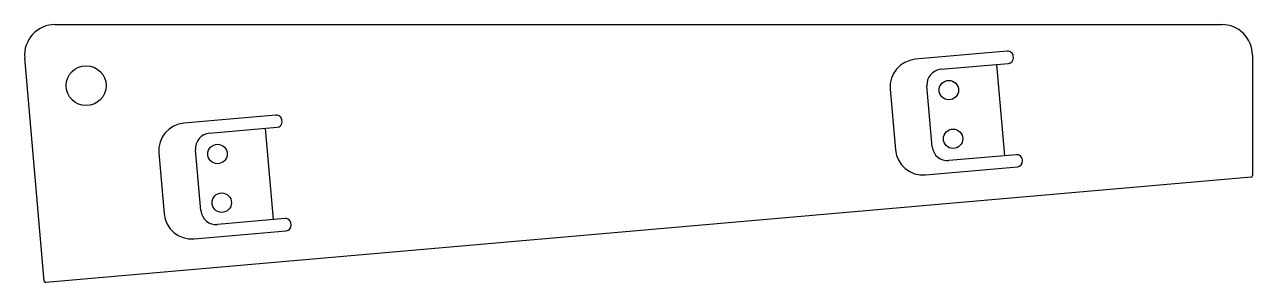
# Model space of a CAD drawing. Extents: x -4 to 197, y 10 to 52.
import ezdxf

# ---------------------------------------------------------------- set-up
doc = ezdxf.new("R2010")
doc.units = 0
doc.layers.add('1', color=7, linetype='CONTINUOUS')

msp = doc.modelspace()

# ---------------------------------------------------------------- linework, layer by layer
at = {"layer": '1', "color": 173, "linetype": 'CONTINUOUS'}
for p, q in [((0.881064, 52.297963), (191.587806, 52.297963)), ((-0.902062, 10.310615), (-4.09991, 46.862184)), ((196.587805, 47.297966), (196.587806, 27.566868)), ((196.359595, 27.317819), (-0.631224, 10.083355))]:
    msp.add_line(p, q, dxfattribs=at)
at = {"layer": '1', "color": 150, "linetype": 'CONTINUOUS'}
for p, q in [((156.51876, 47.923874), (141.47622, 46.607822)), ((157.511207, 46.9065), (157.493776, 47.105739)), ((145.659159, 44.966142), (156.693072, 45.931484)), ((144.258119, 32.295819), (143.386561, 42.257766)), ((137.385545, 41.732745), (138.257103, 31.770798)), ((36.975397, 37.465184), (21.932857, 36.149133)), ((37.967843, 36.44781), (37.950412, 36.647049)), ((26.115795, 34.507453), (37.149708, 35.472795)), ((17.842181, 31.274056), (18.713739, 21.312109)), ((24.714755, 21.83713), (23.843197, 31.799077)), ((158.000408, 30.988564), (146.966495, 30.023221)), ((158.992855, 29.97119), (158.975423, 30.170429)), ((143.13218, 27.680123), (158.174719, 28.996174)), ((38.457044, 20.529875), (27.423131, 19.564532)), ((23.588816, 17.221434), (38.631356, 18.537485)), ((39.449491, 19.512501), (39.43206, 19.71174))]:
    msp.add_line(p, q, dxfattribs=at)
at = {"layer": '1', "color": 40, "linetype": 'CONTINUOUS'}
for p, q in [((156.116175, 30.823715), (154.808839, 45.766635)), ((36.572811, 20.365026), (35.265475, 35.307946))]:
    msp.add_line(p, q, dxfattribs=at)
at = {"layer": '1', "color": 150, "linetype": 'CONTINUOUS'}
for centre, radius in [((5.947665, 42.297963), 3.2639), ((146.960398, 41.566616), 1.5875), ((147.657644, 33.597059), 1.5875), ((27.417035, 31.107927), 1.5875), ((28.11428, 23.138369), 1.5875)]:
    msp.add_circle(centre, radius, dxfattribs=at)
at = {"layer": '1', "color": 173, "linetype": 'CONTINUOUS'}
for centre, radius, start, end in [((0.881064, 47.297963), 5, 90, 185), ((191.587806, 47.297964), 4.999999, 45.000015, 90), ((191.587808, 47.297965), 4.999997, 0.000012, 45.000015), ((196.337806, 27.566868), 0.25, 275, 0), ((-0.653013, 10.332404), 0.25, 185, 275)]:
    msp.add_arc(centre, radius, start, end, dxfattribs=at)
at = {"layer": '1', "color": 150, "linetype": 'CONTINUOUS'}
for centre, radius, start, end in [((141.868421, 42.124946), 4.5, 95, 185), ((156.597201, 47.027298), 0.9, 5, 95), ((156.614632, 46.828059), 0.9, 275, 5), ((145.877048, 42.475655), 2.5, 95, 185), ((22.325057, 31.666257), 4.5, 95, 185), ((37.053837, 36.568609), 0.9, 5, 95), ((37.071268, 36.36937), 0.9, 275, 5), ((26.333684, 32.016966), 2.5, 95, 185), ((146.748605, 32.513708), 2.5, 185, 275), ((142.739979, 32.162999), 4.5, 185, 275), ((158.078848, 30.091989), 0.9, 5, 95), ((158.096279, 29.89275), 0.9, 275, 5), ((23.196615, 21.70431), 4.5, 185, 275), ((27.205242, 22.055019), 2.5, 185, 275), ((38.535484, 19.633299), 0.9, 5, 95), ((38.552916, 19.43406), 0.9, 275, 5)]:
    msp.add_arc(centre, radius, start, end, dxfattribs=at)

doc.saveas('drawing.dxf')
